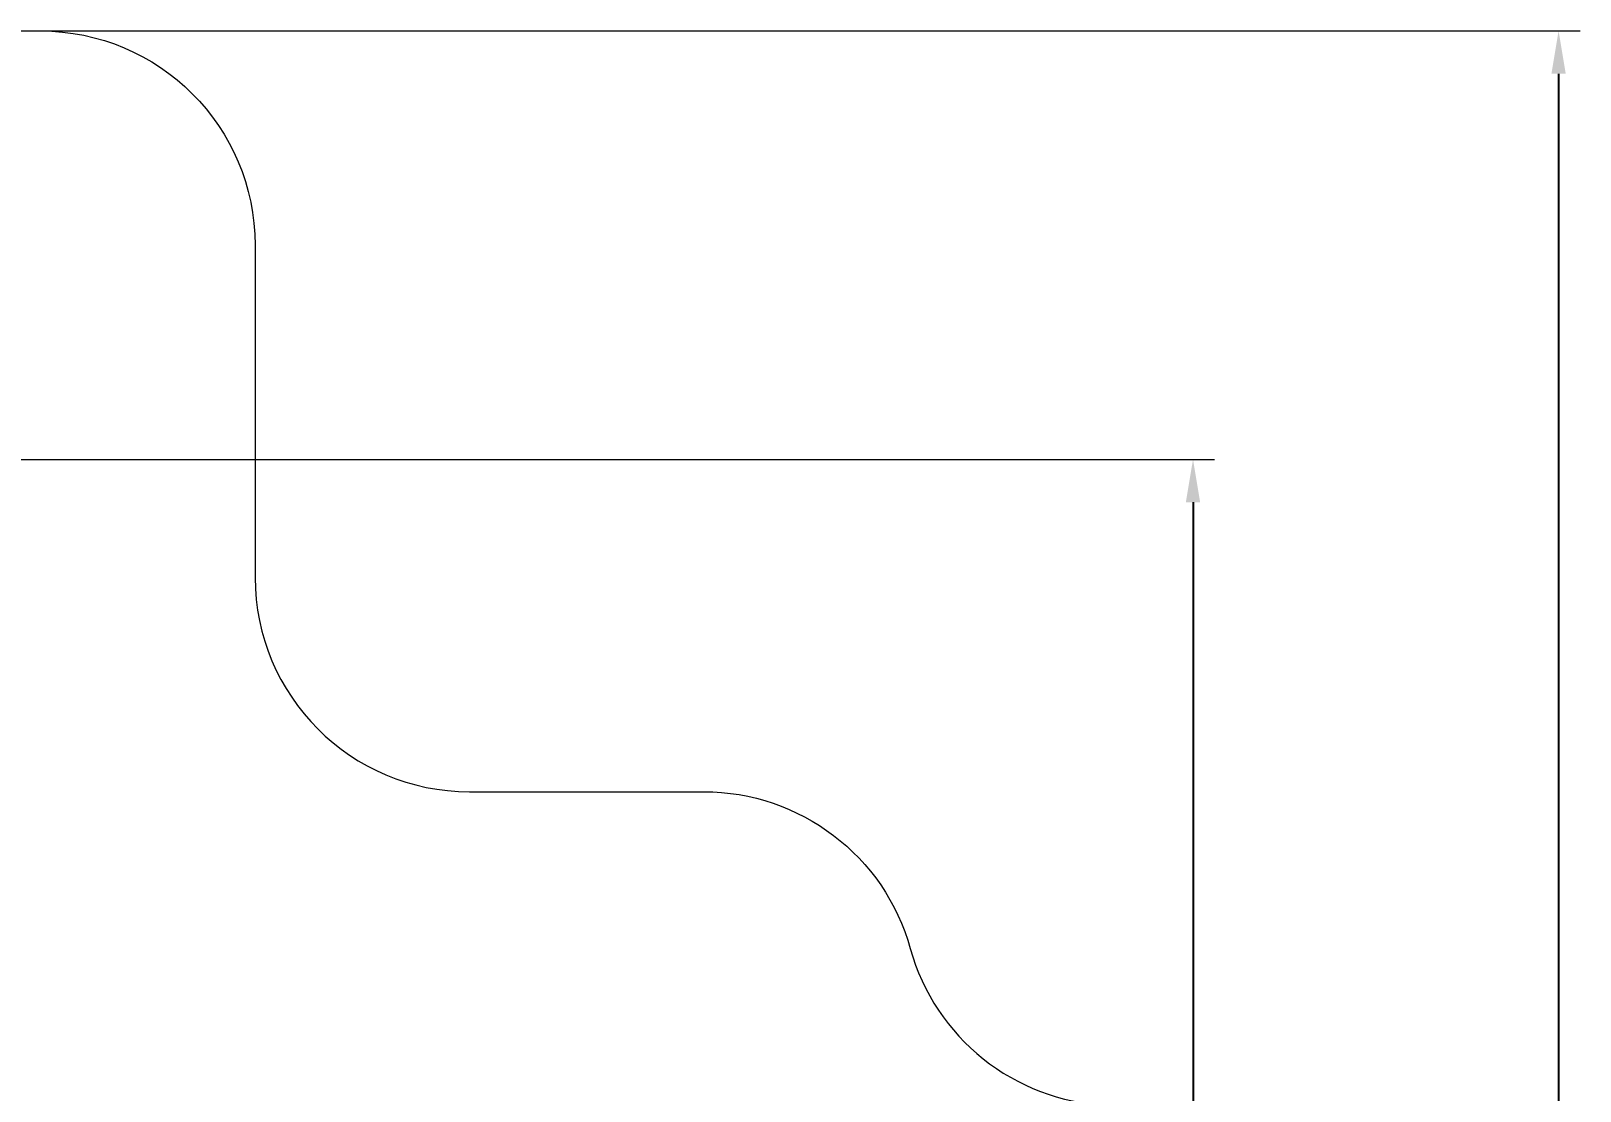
# Model space of a CAD drawing. Header units: millimetres. Extents: x -7083 to 7374, y -8368 to 7509.
# Drawn here: x 148 to 7374, y 2561 to 7509 of the extents above; entities that cross this region are included whole.
import ezdxf

# ---------------------------------------------------------------- set-up
doc = ezdxf.new("R2010")
doc.units = ezdxf.units.MM
for name, color, linetype in [('DIKOM_ЗОНА', 80, 'Continuous'), ('DIKOM_РАЗМЕР_ЗОНА', 7, 'Continuous'), ('DIKOM_РАЗМЕР_ОБЪЕКТА', 7, 'Continuous')]:
    doc.layers.add(name, color=color, linetype=linetype)
doc.styles.add('style1', font='arial.ttf', dxfattribs={"width": 0.8})
doc.dimstyles.new('1-50', dxfattribs={"dimtxt": 300, "dimasz": 200, "dimexe": 100, "dimexo": 0, "dimgap": 100, "dimtad": 1, "dimtxsty": 'style1', "dimcen": 200, "dimclrd": 7, "dimclre": 7, "dimclrt": 7, "dimadec": 1, "dimazin": 2, "dimtfac": 1, "dimtmove": 0, "dimatfit": 2, "dimfxl": 0, "dimlwd": 25, "dimlwe": 18, "dimarcsym": 0})

# ---------------------------------------------------------------- blocks, each defined once
blk = doc.blocks.new('*D11')
at = {"layer": 'Defpoints', "color": 0, "transparency": 16777216}
for p in [(-321.7, 5509.1), (-348.7, -4811.5), (5568.6, -4811.5)]:
    blk.add_point(p, dxfattribs=at)
at = {"layer": 'DIKOM_РАЗМЕР_ОБЪЕКТА', "color": 7, "lineweight": 18, "transparency": 16777216}
for p, q in [((-321.7, 5509.1), (5668.6, 5509.1)), ((-348.7, -4811.5), (5668.6, -4811.5))]:
    blk.add_line(p, q, dxfattribs=at)
at = {"layer": 'DIKOM_РАЗМЕР_ОБЪЕКТА', "color": 7, "lineweight": 25, "transparency": 16777216}
blk.add_line((5568.6, 5309.1), (5568.6, -4611.5), dxfattribs=at)
at = {"layer": 'DIKOM_РАЗМЕР_ОБЪЕКТА', "color": 7, "transparency": 16777216}
for points in [[(5535.2, 5309.1), (5601.9, 5309.1), (5568.6, 5509.1)], [(5535.2, -4611.5), (5601.9, -4611.5), (5568.6, -4811.5)]]:
    blk.add_solid(points, dxfattribs=at)
at = {"layer": 'DIKOM_РАЗМЕР_ОБЪЕКТА', "color": 7, "transparency": 16777216, "insert": (5315.3, 775.2), "char_height": 300, "attachment_point": 5, "rotation": 90, "style": 'style1'}
blk.add_mtext('10300', dxfattribs=at)
blk = doc.blocks.new('*D12')
at = {"layer": 'Defpoints', "color": 0, "transparency": 16777216}
for p in [(-621.7, 7509.1), (-373.6, -6811.5), (7273.9, -6811.5)]:
    blk.add_point(p, dxfattribs=at)
at = {"layer": 'DIKOM_РАЗМЕР_ЗОНА', "color": 7, "lineweight": 18, "transparency": 16777216}
for p, q in [((-621.7, 7509.1), (7373.9, 7509.1)), ((-373.6, -6811.5), (7373.9, -6811.5))]:
    blk.add_line(p, q, dxfattribs=at)
at = {"layer": 'DIKOM_РАЗМЕР_ЗОНА', "color": 7, "lineweight": 25, "transparency": 16777216}
blk.add_line((7273.9, 7309.1), (7273.9, -6611.5), dxfattribs=at)
at = {"layer": 'DIKOM_РАЗМЕР_ЗОНА', "color": 7, "transparency": 16777216}
for points in [[(7240.6, 7309.1), (7307.2, 7309.1), (7273.9, 7509.1)], [(7240.6, -6611.5), (7307.2, -6611.5), (7273.9, -6811.5)]]:
    blk.add_solid(points, dxfattribs=at)
at = {"layer": 'DIKOM_РАЗМЕР_ЗОНА', "color": 7, "transparency": 16777216, "insert": (7020.6, 1288.3), "char_height": 300, "attachment_point": 5, "rotation": 90, "style": 'style1'}
blk.add_mtext('14300', dxfattribs=at)

msp = doc.modelspace()

# ---------------------------------------------------------------- linework, layer by layer
at = {"layer": 'DIKOM_ЗОНА', "color": 3, "lineweight": 15}
msp.add_lwpolyline([(-1436.712, 7509.064), (193.288, 7509.064, -0.41421356), (1193.288, 6509.064), (1193.288, 4958.19, 0.41421356), (2193.288, 3958.19), (3286.288, 3958.19, -0.3369224), (4249.822, 3225.777, 0.32362728), (5165.425, 2494.513, -0.40023816), (6593.528, 996.237), (6593.528, -342.966, -0.30790498), (5960.753, -1273.098, 0.19841072), (5411.377, -1803.425), (4741.616, -3338.928, -0.29689601)], format="xyb", dxfattribs=at)

# ---------------------------------------------------------------- dimensions: what is measured, and where the dimension line sits
at = {"layer": 'DIKOM_РАЗМЕР_ЗОНА'}
dim = msp.add_linear_dim(base=(7273.891, -6811.526), p1=(-621.712, 7509.064), p2=(-373.605, -6811.526), angle=90, text='14300', dimstyle='1-50', dxfattribs=at)
dim.commit()
dim.dimension.update_dxf_attribs({"geometry": '*D12', "text_midpoint": (7273.891, 1288.251), "dimtype": 160})
at = {"layer": 'DIKOM_РАЗМЕР_ОБЪЕКТА'}
dim = msp.add_linear_dim(base=(5568.58, -4811.525), p1=(-321.712, 5509.064), p2=(-348.712, -4811.525), angle=90, text='10300', dimstyle='1-50', dxfattribs=at)
dim.commit()
dim.dimension.update_dxf_attribs({"geometry": '*D11', "text_midpoint": (5568.58, 775.227), "dimtype": 160})

doc.saveas('drawing.dxf')
